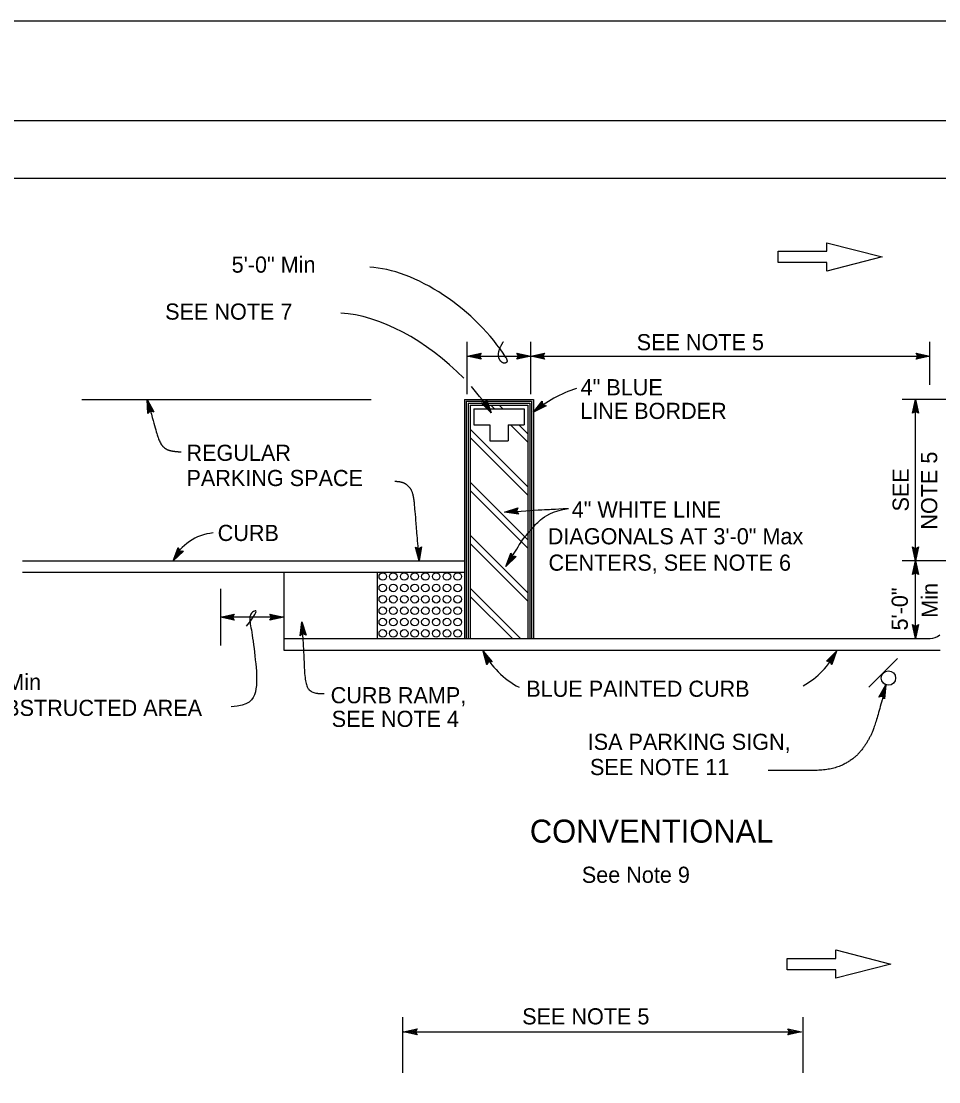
# Model space of a CAD drawing. Extents: x -894 to 866, y -472 to 714.
# Drawn here: x -572 to -174.4, y 253.8 to 713.6 of the extents above; entities that cross this region are included whole.
import ezdxf

# ---------------------------------------------------------------- set-up
doc = ezdxf.new("R2010")
doc.units = 0
for name, color, linetype in [('border_PLOTTING-ELEMENTS', 7, 'Continuous'), ('border_rw_22x34_Cut_Lines', 7, 'Continuous'), ('border_SHEET', 7, 'Continuous'), ('pp_PRESENTATION', 7, 'Continuous'), ('rd_PAVEMENT', 7, 'Continuous'), ('rd_PAVEMENT-anno', 7, 'Continuous')]:
    doc.layers.add(name, color=color, linetype=linetype)

msp = doc.modelspace()

# ---------------------------------------------------------------- linework, layer by layer
at = {"layer": 'border_PLOTTING-ELEMENTS'}
for points in [[(-894.04, -472.44), (865.96, -472.44), (865.96, 713.56), (-894.04, 713.56)], [(-864.04, 670.56), (835.96, 670.56), (835.96, -429.44), (-864.04, -429.44)]]:
    msp.add_lwpolyline(points, close=True, dxfattribs=at)
at = {"layer": 'border_rw_22x34_Cut_Lines'}
msp.add_lwpolyline([(-864.04, 670.56), (835.96, 670.56), (835.96, -429.44), (-864.04, -429.44)], close=True, dxfattribs=at)
at = {"layer": 'border_SHEET'}
msp.add_line((-814.04, 645.56), (810.96, 645.56), dxfattribs=at)
at = {"layer": 'pp_PRESENTATION'}
for p, q in [((-222.9, 613.91), (-222.9, 617.55)), ((-222.9, 617.55), (-199, 611.41)), ((-244, 611.41), (-244, 613.91)), ((-244, 613.91), (-222.9, 613.91)), ((-244, 608.91), (-244, 611.41)), ((-222.91, 608.91), (-244, 608.91)), ((-199, 611.41), (-222.91, 605.27)), ((-222.91, 605.27), (-222.91, 608.91)), ((-219.03, 307.31), (-219.03, 310.95)), ((-219.03, 310.95), (-195.12, 304.81)), ((-240.13, 304.81), (-240.13, 307.31)), ((-240.13, 307.31), (-219.03, 307.31)), ((-240.13, 302.31), (-240.13, 304.81)), ((-195.12, 304.81), (-219.03, 298.67)), ((-219.03, 302.31), (-240.13, 302.31)), ((-219.03, 298.67), (-219.03, 302.31))]:
    msp.add_line(p, q, dxfattribs=at)
at = {"layer": 'rd_PAVEMENT'}
for p, q in [((-545.69, 549.63), (-420.38, 549.63)), ((-379.94, 549.63), (-379.94, 445.98)), ((-379.94, 549.63), (-349.97, 549.63)), ((-379.11, 548.8), (-379.11, 445.98)), ((-379.11, 548.8), (-350.8, 548.8)), ((-378.27, 547.97), (-378.27, 445.98)), ((-378.27, 547.97), (-351.63, 547.97)), ((-377.44, 547.13), (-377.44, 445.98)), ((-377.44, 547.13), (-352.46, 547.13)), ((-368.48, 547.13), (-366.84, 545.49)), ((-364.95, 547.13), (-363.31, 545.49)), ((-352.46, 547.13), (-352.46, 445.98)), ((-351.63, 547.97), (-351.63, 445.98)), ((-350.8, 548.8), (-350.8, 445.98)), ((-349.97, 549.63), (-349.97, 445.98)), ((-375.82, 545.49), (-354.09, 545.49)), ((-375.82, 545.49), (-375.82, 538.6)), ((-354.09, 545.49), (-354.09, 538.6)), ((-375.82, 538.6), (-368.93, 538.6)), ((-368.93, 538.6), (-368.93, 531.7)), ((-360.97, 538.6), (-360.97, 531.7)), ((-360.97, 538.6), (-354.09, 538.6)), ((-359.95, 538.6), (-352.46, 531.11)), ((-356.41, 538.6), (-352.46, 534.64)), ((-377.44, 536.66), (-352.46, 511.69)), ((-377.44, 533.13), (-352.46, 508.15)), ((-368.93, 531.7), (-360.97, 531.7)), ((-377.44, 513.7), (-352.46, 488.73)), ((-377.44, 510.17), (-352.46, 485.19)), ((-377.44, 490.74), (-352.46, 465.77)), ((-377.44, 487.21), (-352.46, 462.23)), ((-571.47, 479.7), (-379.94, 479.7)), ((-571.47, 474.7), (-379.94, 474.7)), ((-458.19, 474.7), (-458.19, 440.98)), ((-417.73, 474.7), (-417.73, 445.98)), ((-417.73, 474.7), (-417.73, 470.99)), ((-377.44, 467.78), (-355.63, 445.98)), ((-377.44, 464.25), (-359.17, 445.98)), ((-417.73, 459.09), (-417.73, 445.98)), ((-458.19, 445.98), (-178.14, 445.98)), ((-458.19, 440.98), (-173.88, 440.98)), ((-192.32, 437.28), (-204.68, 424.92))]:
    msp.add_line(p, q, dxfattribs=at)
for centre, radius in [((-415.3, 472.85), 1.64), ((-410.77, 472.85), 1.64), ((-406, 472.85), 1.64), ((-401.47, 472.85), 1.64), ((-396.83, 472.85), 1.64), ((-392.18, 472.85), 1.64), ((-387.5, 472.85), 1.64), ((-382.86, 472.85), 1.64), ((-415.3, 467.91), 1.64), ((-410.77, 467.91), 1.64), ((-406, 467.91), 1.64), ((-401.47, 467.91), 1.64), ((-396.83, 467.91), 1.64), ((-392.18, 467.91), 1.64), ((-387.5, 467.91), 1.64), ((-382.86, 467.91), 1.64), ((-415.3, 462.98), 1.64), ((-410.77, 462.98), 1.64), ((-406, 462.98), 1.64), ((-401.47, 462.98), 1.64), ((-396.83, 462.98), 1.64), ((-392.18, 462.98), 1.64), ((-387.5, 462.98), 1.64), ((-382.86, 462.98), 1.64), ((-415.3, 458.04), 1.64), ((-410.77, 458.04), 1.64), ((-406, 458.04), 1.64), ((-401.47, 458.04), 1.64), ((-396.83, 458.04), 1.64), ((-392.18, 458.04), 1.64), ((-387.5, 458.04), 1.64), ((-382.86, 458.04), 1.64), ((-415.3, 453.11), 1.64), ((-410.77, 453.11), 1.64), ((-406, 453.11), 1.64), ((-401.47, 453.11), 1.64), ((-396.83, 453.11), 1.64), ((-392.18, 453.11), 1.64), ((-387.5, 453.11), 1.64), ((-382.86, 453.11), 1.64), ((-415.3, 448.17), 1.64), ((-410.77, 448.17), 1.64), ((-406, 448.17), 1.64), ((-401.47, 448.17), 1.64), ((-396.83, 448.17), 1.64), ((-392.18, 448.17), 1.64), ((-387.5, 448.17), 1.64), ((-382.86, 448.17), 1.64), ((-196.22, 428.82), 3.12)]:
    msp.add_circle(centre, radius, dxfattribs=at)
msp.add_arc((-178.14, 452.22), 6.24, 270, 311.5318, dxfattribs=at)
at = {"layer": 'rd_PAVEMENT-anno'}
for p, q in [((-378.69, 551.94), (-378.69, 574.61)), ((-351.21, 551.94), (-351.21, 574.61)), ((-178.27, 555.88), (-178.27, 574.61)), ((-378.69, 568.36), (-372.69, 569.69)), ((-378.69, 568.36), (-351.21, 568.36)), ((-372.69, 567.02), (-378.69, 568.36)), ((-378.69, 568.36), (-378.69, 568.36)), ((-372.91, 567.38), (-377.31, 568.36)), ((-377.3, 568.37), (-372.92, 569.34)), ((-375.93, 568.36), (-373.1, 568.99)), ((-373.14, 567.74), (-375.93, 568.36)), ((-374.54, 568.36), (-373.34, 568.63)), ((-373.32, 568.09), (-374.54, 568.36)), ((-372.69, 569.69), (-373.49, 568.36)), ((-373.49, 568.36), (-372.69, 567.02)), ((-372.69, 569.69), (-372.69, 569.69)), ((-372.69, 567.02), (-372.69, 567.02)), ((-356.4, 568.36), (-357.2, 569.7)), ((-357.2, 569.7), (-357.2, 569.7)), ((-357.2, 569.7), (-351.2, 568.36)), ((-351.2, 568.36), (-357.2, 567.03)), ((-357.2, 567.03), (-356.4, 568.36)), ((-357.2, 567.03), (-357.2, 567.03)), ((-356.99, 569.35), (-352.58, 568.37)), ((-352.59, 568.36), (-356.97, 567.39)), ((-353.97, 568.37), (-356.79, 567.74)), ((-356.75, 568.99), (-353.97, 568.37)), ((-356.58, 568.64), (-355.35, 568.37)), ((-355.35, 568.37), (-356.56, 568.1)), ((-351.22, 568.36), (-345.22, 569.69)), ((-345.22, 567.02), (-351.22, 568.36)), ((-351.22, 568.36), (-351.22, 568.36)), ((-351.21, 568.36), (-178.27, 568.36)), ((-351.2, 568.36), (-351.2, 568.36)), ((-345.43, 567.38), (-349.84, 568.36)), ((-349.83, 568.37), (-345.45, 569.33)), ((-348.45, 568.36), (-345.63, 568.99)), ((-345.67, 567.74), (-348.45, 568.36)), ((-347.07, 568.36), (-345.86, 568.63)), ((-345.84, 568.08), (-347.07, 568.36)), ((-345.22, 569.69), (-346.02, 568.36)), ((-346.02, 568.36), (-345.22, 567.02)), ((-345.22, 569.69), (-345.22, 569.69)), ((-345.22, 567.02), (-345.22, 567.02)), ((-183.47, 568.36), (-184.27, 569.7)), ((-184.27, 569.7), (-184.27, 569.7)), ((-184.27, 569.7), (-178.27, 568.36)), ((-178.27, 568.36), (-184.27, 567.03)), ((-184.27, 567.03), (-183.47, 568.36)), ((-184.27, 567.03), (-184.27, 567.03)), ((-184.05, 569.35), (-179.65, 568.37)), ((-179.66, 568.36), (-184.03, 567.39)), ((-181.03, 568.37), (-183.86, 567.74)), ((-183.82, 568.99), (-181.03, 568.37)), ((-183.64, 568.64), (-182.41, 568.37)), ((-182.41, 568.37), (-183.62, 568.1)), ((-178.27, 568.36), (-178.27, 568.36)), ((-517.33, 549.61), (-517.33, 549.61)), ((-372.63, 548.15), (-371.08, 548.17)), ((-368.33, 543.76), (-372.63, 548.15)), ((-372.63, 548.15), (-372.63, 548.15)), ((-369.07, 544.93), (-372.2, 548.14)), ((-369.79, 546.1), (-371.81, 548.17)), ((-370.52, 547.28), (-371.38, 548.16)), ((-371.08, 548.17), (-370.36, 549.56)), ((-370.93, 548.46), (-370.52, 547.28)), ((-370.73, 548.8), (-369.79, 546.1)), ((-370.55, 549.19), (-369.06, 544.93)), ((-370.36, 549.56), (-370.36, 549.56)), ((-370.36, 549.56), (-368.33, 543.76)), ((-350.02, 544.04), (-346.31, 548.93)), ((-348.97, 544.94), (-346.25, 548.51)), ((-347.91, 545.83), (-346.16, 548.13)), ((-345.39, 547.15), (-347.91, 545.83)), ((-346.86, 546.72), (-346.11, 547.7)), ((-345.74, 547.3), (-346.86, 546.72)), ((-346.31, 548.93), (-346.31, 548.93)), ((-346.31, 548.93), (-346.06, 547.4)), ((-346.06, 547.4), (-344.58, 546.9)), ((-123.12, 549.63), (-190.32, 549.63)), ((-185.83, 543.63), (-184.49, 549.63)), ((-185.48, 543.85), (-184.49, 548.25)), ((-184.49, 479.7), (-184.49, 549.63)), ((-184.49, 549.63), (-184.49, 549.63)), ((-184.49, 549.63), (-183.16, 543.63)), ((-184.49, 548.24), (-183.52, 543.87)), ((-517.04, 543.47), (-517.04, 543.47)), ((-514.46, 544.18), (-514.46, 544.18)), ((-368.33, 543.76), (-368.33, 543.76)), ((-344.58, 546.9), (-350.02, 544.04)), ((-350.02, 544.04), (-350.02, 544.04)), ((-344.97, 547.03), (-348.97, 544.93)), ((-344.58, 546.9), (-344.58, 546.9)), ((-184.49, 544.43), (-185.83, 543.63)), ((-185.83, 543.63), (-185.83, 543.63)), ((-185.12, 544.08), (-184.49, 546.87)), ((-184.77, 544.26), (-184.5, 545.49)), ((-184.5, 545.49), (-184.23, 544.28)), ((-184.49, 546.87), (-183.87, 544.04)), ((-183.16, 543.63), (-184.49, 544.43)), ((-183.16, 543.63), (-183.16, 543.63)), ((-356.73, 502.58), (-356.73, 502.58)), ((-362.6, 500.77), (-362.6, 500.77)), ((-356.51, 499.92), (-356.51, 499.92)), ((-506.19, 479.7), (-503.92, 485.4)), ((-501.71, 483.9), (-506.19, 479.7)), ((-502.13, 483.92), (-505.42, 480.84)), ((-505.41, 480.85), (-503.75, 485.01)), ((-504.64, 481.98), (-503.57, 484.67)), ((-502.55, 483.93), (-504.64, 481.98)), ((-503.92, 485.4), (-503.92, 485.4)), ((-503.92, 485.4), (-503.27, 483.99)), ((-503.86, 483.12), (-503.4, 484.27)), ((-502.94, 483.98), (-503.86, 483.12)), ((-503.27, 483.99), (-501.71, 483.9)), ((-501.71, 483.9), (-501.71, 483.9)), ((-399.51, 479.7), (-401.2, 485.6)), ((-401.2, 485.6), (-401.2, 485.6)), ((-401.2, 485.6), (-399.83, 484.89)), ((-399.6, 481.08), (-400.83, 485.39)), ((-399.68, 482.45), (-400.47, 485.24)), ((-399.76, 483.83), (-400.1, 485.02)), ((-399.83, 484.89), (-398.54, 485.77)), ((-399.56, 485.08), (-399.76, 483.83)), ((-399.23, 485.27), (-399.68, 482.45)), ((-398.88, 485.53), (-399.6, 481.07)), ((-398.54, 485.77), (-399.51, 479.7)), ((-398.54, 485.77), (-398.54, 485.77)), ((-359.78, 482.99), (-359.78, 482.99)), ((-184.49, 479.7), (-185.82, 485.7)), ((-185.82, 485.7), (-185.82, 485.7)), ((-185.82, 485.7), (-184.49, 484.9)), ((-184.5, 481.09), (-185.46, 485.46)), ((-184.49, 482.46), (-185.12, 485.28)), ((-184.49, 483.84), (-184.76, 485.05)), ((-184.49, 484.9), (-183.15, 485.7)), ((-183.15, 485.7), (-184.49, 479.7)), ((-183.51, 485.48), (-184.49, 481.08)), ((-183.87, 485.25), (-184.49, 482.46)), ((-184.21, 485.07), (-184.49, 483.84)), ((-183.15, 485.7), (-183.15, 485.7)), ((-506.19, 479.7), (-506.19, 479.7)), ((-399.51, 479.7), (-399.51, 479.7)), ((-357.54, 481.54), (-357.54, 481.54)), ((-148.07, 479.7), (-190.32, 479.7)), ((-185.83, 473.7), (-184.49, 479.7)), ((-185.48, 473.91), (-184.49, 478.32)), ((-184.49, 445.98), (-184.49, 479.7)), ((-184.49, 479.7), (-184.49, 479.7)), ((-184.49, 479.7), (-184.49, 479.7)), ((-184.49, 479.7), (-183.16, 473.7)), ((-184.49, 478.3), (-183.52, 473.93)), ((-361.93, 477.23), (-361.93, 477.23)), ((-184.49, 474.5), (-185.83, 473.7)), ((-185.83, 473.7), (-185.83, 473.7)), ((-185.12, 474.15), (-184.49, 476.93)), ((-184.77, 474.32), (-184.5, 475.55)), ((-184.5, 475.55), (-184.23, 474.34)), ((-184.49, 476.93), (-183.87, 474.11)), ((-183.16, 473.7), (-184.49, 474.5)), ((-183.16, 473.7), (-183.16, 473.7)), ((-485.67, 467.47), (-485.67, 442.93)), ((-485.67, 455.2), (-479.67, 456.53)), ((-479.67, 453.86), (-485.67, 455.2)), ((-485.67, 455.2), (-485.67, 455.2)), ((-458.19, 455.2), (-485.67, 455.2)), ((-479.89, 454.21), (-484.29, 455.2)), ((-484.28, 455.2), (-479.9, 456.17)), ((-482.91, 455.2), (-480.08, 455.82)), ((-480.12, 454.57), (-482.91, 455.2)), ((-481.53, 455.19), (-480.32, 455.46)), ((-480.3, 454.92), (-481.53, 455.19)), ((-479.67, 456.53), (-480.47, 455.2)), ((-480.47, 455.2), (-479.67, 453.86)), ((-479.67, 456.53), (-479.67, 456.53)), ((-463.39, 455.2), (-464.19, 456.54)), ((-464.19, 456.54), (-464.19, 456.54)), ((-464.19, 456.54), (-458.19, 455.2)), ((-458.19, 455.2), (-464.19, 453.87)), ((-464.19, 453.87), (-463.39, 455.2)), ((-463.98, 456.18), (-459.57, 455.2)), ((-459.59, 455.19), (-463.96, 454.23)), ((-460.96, 455.2), (-463.78, 454.57)), ((-463.74, 455.82), (-460.96, 455.2)), ((-463.57, 455.48), (-462.34, 455.2)), ((-462.34, 455.2), (-463.55, 454.93)), ((-458.19, 455.2), (-458.19, 455.2)), ((-479.67, 453.86), (-479.67, 453.86)), ((-464.19, 453.87), (-464.19, 453.87)), ((-451.13, 447.14), (-450.44, 453.25)), ((-450.8, 447.4), (-450.29, 451.88)), ((-450.44, 453.25), (-450.44, 453.25)), ((-450.44, 453.25), (-448.47, 447.43)), ((-450.29, 451.87), (-448.85, 447.62)), ((-184.49, 445.98), (-185.82, 451.98)), ((-185.82, 451.98), (-185.82, 451.98)), ((-185.82, 451.98), (-184.49, 451.18)), ((-184.5, 447.37), (-185.46, 451.74)), ((-184.49, 448.74), (-185.12, 451.56)), ((-184.49, 450.12), (-184.76, 451.33)), ((-184.49, 451.18), (-183.15, 451.98)), ((-183.15, 451.98), (-184.49, 445.98)), ((-183.51, 451.76), (-184.49, 447.36)), ((-183.87, 451.53), (-184.49, 448.74)), ((-184.21, 451.35), (-184.49, 450.12)), ((-183.15, 451.98), (-183.15, 451.98)), ((-449.88, 448.08), (-451.13, 447.14)), ((-451.13, 447.14), (-451.13, 447.14)), ((-450.46, 447.67), (-450.14, 450.51)), ((-450.14, 450.51), (-449.22, 447.76)), ((-450.14, 447.88), (-450, 449.13)), ((-450, 449.13), (-449.6, 447.96)), ((-448.47, 447.43), (-449.88, 448.08)), ((-448.47, 447.43), (-448.47, 447.43)), ((-184.49, 445.98), (-184.49, 445.98)), ((-370.27, 434.57), (-371.86, 440.5)), ((-371.86, 440.5), (-371.86, 440.5)), ((-371.86, 440.5), (-367.9, 435.8)), ((-370.05, 434.92), (-371.22, 439.28)), ((-371.21, 439.27), (-368.33, 435.84)), ((-369.84, 435.3), (-370.58, 438.05)), ((-370.58, 438.05), (-368.72, 435.84)), ((-369.61, 435.61), (-369.94, 436.83)), ((-369.94, 436.83), (-369.14, 435.88)), ((-218.66, 440.5), (-218.66, 440.5)), ((-369.45, 435.9), (-370.27, 434.57)), ((-370.27, 434.57), (-370.27, 434.57)), ((-367.9, 435.8), (-369.45, 435.9)), ((-367.9, 435.8), (-367.9, 435.8)), ((-223.05, 436.2), (-223.05, 436.2)), ((-220.81, 434.75), (-220.81, 434.75)), ((-200.42, 420.57), (-197.41, 425.93)), ((-200.01, 420.68), (-197.81, 424.61)), ((-199.6, 420.8), (-198.21, 423.29)), ((-198.21, 423.29), (-198.42, 420.4)), ((-197.81, 424.6), (-198.14, 420.13)), ((-197.41, 425.93), (-197.86, 419.8)), ((-197.41, 425.93), (-197.41, 425.93)), ((-198.9, 420.95), (-200.42, 420.57)), ((-200.42, 420.57), (-200.42, 420.57)), ((-199.22, 420.87), (-198.6, 421.97)), ((-197.86, 419.8), (-198.9, 420.95)), ((-198.6, 421.97), (-198.69, 420.73)), ((-197.86, 419.8), (-197.86, 419.8)), ((-406.62, 257.69), (-406.62, 281.88)), ((-233.15, 257.69), (-233.15, 281.88)), ((-400.4, 276.81), (-400.4, 276.81)), ((-239.79, 276.82), (-239.79, 276.82)), ((-406.31, 275.5), (-233.89, 275.5)), ((-406.31, 275.5), (-406.31, 275.5)), ((-400.4, 274.18), (-400.4, 274.18)), ((-239.79, 274.19), (-239.79, 274.19)), ((-233.89, 275.5), (-233.89, 275.5))]:
    msp.add_line(p, q, dxfattribs=at)
for points in [[(-517.04, 543.47), (-517.33, 549.61), (-514.46, 544.17), (-514.86, 544.29), (-516.96, 548.27), (-516.75, 543.77), (-516.46, 544.07), (-516.6, 546.95), (-515.26, 544.4), (-515.66, 544.51), (-516.24, 545.61), (-516.18, 544.36), (-515.96, 544.6), (-514.46, 544.17), (-515.96, 544.6)], [(-356.51, 499.92), (-362.6, 500.77), (-356.73, 502.58), (-356.91, 502.21), (-361.21, 500.88), (-356.75, 500.25), (-356.99, 500.59), (-359.85, 500.99), (-357.09, 501.84), (-357.28, 501.47), (-358.47, 501.1), (-357.23, 500.93), (-357.42, 501.19), (-356.73, 502.58), (-357.42, 501.19)], [(-357.54, 481.54), (-361.93, 477.23), (-359.78, 482.99), (-359.6, 482.62), (-361.17, 478.4), (-357.96, 481.55), (-358.37, 481.57), (-360.43, 479.55), (-359.42, 482.25), (-359.24, 481.87), (-359.67, 480.71), (-358.78, 481.58), (-359.1, 481.6), (-359.78, 482.99), (-359.1, 481.6)], [(-223.05, 436.2), (-218.66, 440.5), (-220.81, 434.75), (-220.99, 435.12), (-219.41, 439.34), (-222.64, 436.19), (-222.22, 436.17), (-220.17, 438.19), (-221.17, 435.49), (-221.35, 435.86), (-220.92, 437.03), (-221.81, 436.16), (-221.49, 436.14), (-220.81, 434.75), (-221.49, 436.14)], [(-400.4, 274.18), (-406.31, 275.5), (-400.4, 276.81), (-400.61, 276.46), (-404.94, 275.51), (-400.61, 274.53), (-400.82, 274.88), (-403.59, 275.5), (-400.82, 276.11), (-401.03, 275.76), (-402.23, 275.5), (-401.03, 275.23), (-401.19, 275.5), (-400.4, 276.81), (-401.19, 275.5)], [(-239.79, 276.82), (-233.89, 275.5), (-239.79, 274.19), (-239.58, 274.54), (-235.25, 275.5), (-239.58, 276.47), (-239.37, 276.12), (-236.6, 275.5), (-239.37, 274.89), (-239.16, 275.24), (-237.96, 275.51), (-239.16, 275.77), (-239, 275.5), (-239.79, 274.19), (-239, 275.5)]]:
    msp.add_lwpolyline(points, close=True, dxfattribs=at)
for centre, radius, start, end in [((-315.14, 502.85), 53.98, 107.4695, 130.2637), ((-487.11, 470.66), 21.12, 94.5931, 154.6678), ((-338.86, 457.74), 37.23, 207.5811, 242.1688), ((-251.66, 457.74), 37.23, 299.8111, 332.4189)]:
    msp.add_arc(centre, radius, start, end, dxfattribs=at)
for centre, major_axis, start_param, end_param in [((-397.34, 569.22), (39.24, -32.06), 0.977579, 2.551121), ((-407.39, 545.38), (43.32, -35.39), 1.343648, 2.551121), ((-407.39, 545.38), (43.32, -35.39), 0.977579, 1.254704)]:
    msp.add_ellipse(centre, major_axis=major_axis, ratio=0.505779, start_param=start_param, end_param=end_param, dxfattribs=at)
for points, degree in [([(-361.95, 567.75), (-361.3, 566.42), (-361.77, 565.43), (-363.14, 565.2), (-364.7, 566.61), (-365.22, 568.45), (-365.08, 570.67), (-363.8, 573.41), (-363.05, 574.64)], 2), ([(-517.33, 549.61), (-513.36, 535.13), (-511.97, 530.96), (-509.79, 528.28), (-506.62, 527.09), (-502.65, 526.89)], 2), ([(-399.51, 479.7), (-401.2, 500.54), (-401.96, 508.41), (-403.73, 511.96), (-407.29, 513.99), (-410.08, 513.99)], 2), ([(-362.6, 500.77), (-346.96, 501.76), (-343.59, 501.96), (-341.91, 501.98), (-334.8, 502.4)], 3), ([(-361.93, 477.23), (-357.18, 484.57), (-355.84, 487.79), (-350.2, 493.96), (-348.14, 496.69), (-342.08, 501.23), (-334.8, 502.4)], 3), ([(-474.39, 451.32), (-468.96, 458.12), (-471.12, 458.12), (-472.56, 456.68), (-473.28, 454.52), (-471.96, 448.88), (-470.21, 434.84), (-469.38, 422.06), (-473.37, 416.74), (-481.05, 416.34)], 3), ([(-450.48, 453.18), (-449.65, 442.96), (-449.06, 425.37), (-445.63, 422.39), (-442.21, 422.09), (-440.72, 422.09)], 2), ([(-197.28, 426.2), (-201.44, 409.41), (-205.29, 400.81), (-211.18, 393.56), (-220.46, 389.03), (-233.59, 388.58), (-248.31, 388.81)], 2)]:
    msp.add_open_spline(points, degree=degree, dxfattribs=at)

# ---------------------------------------------------------------- texts
for s, height, p in [('5\'-0" Min', 7, (-480.78, 604.56)), ('SEE NOTE 7', 7, (-509.59, 584.19)), ('SEE NOTE 5', 7, (-305.3, 570.93)), ('4" BLUE', 7, (-329.57, 551.4)), ('LINE BORDER', 7, (-329.77, 541.15)), ('REGULAR', 7, (-500.36, 522.98)), ('PARKING SPACE', 7, (-500.36, 512.05)), ('4" WHITE LINE', 7, (-333.43, 498.4)), ('CURB', 7, (-486.85, 488.25)), ('DIAGONALS AT 3\'-0" Max', 7, (-343.83, 486.8)), ('CENTERS, SEE NOTE 6', 7, (-343.5, 475.36)), ('5\'-0" Min', 7, (-599.68, 423.63)), ('BLUE PAINTED CURB', 7, (-353.13, 420.7)), ('CURB RAMP,', 7, (-437.89, 417.9)), ('UNOBSTRUCTED AREA', 7, (-599.71, 412.41)), ('SEE NOTE 4', 7, (-437.43, 407.65)), ('ISA PARKING SIGN,', 7, (-326.52, 397.7)), ('SEE NOTE 11', 7, (-325.54, 386.76)), ('CONVENTIONAL', 10, (-351.59, 357.47)), ('See Note 9', 7, (-329.08, 340.07)), ('SEE NOTE 5', 7, (-354.91, 278.69))]:
    msp.add_text(s, height=height, dxfattribs=at).set_placement(p)
for s, p in [('NOTE 5', (-175.09, 493.18)), ('SEE', (-187.42, 501.04)), ('Min', (-174.83, 454.95)), ('5\'-0"', (-187.83, 449.45))]:
    msp.add_text(s, height=7, rotation=90, dxfattribs=at).set_placement(p)

doc.saveas('drawing.dxf')
